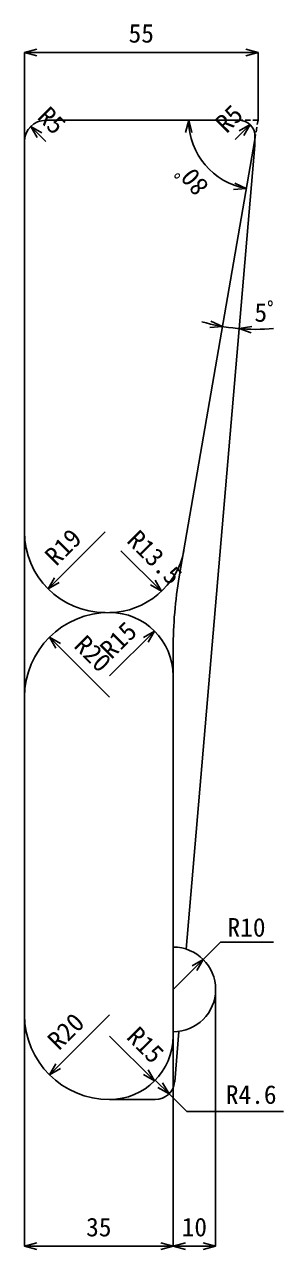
# Model space of a CAD drawing. Units: millimetres on the paper. Extents: x -1340 to 347, y -1042 to 475.
# Drawn here: x -1340.4 to -1279.4, y -136.9 to 152.3 of the extents above; entities that cross this region are included whole.
import ezdxf
from ezdxf.enums import TextEntityAlignment as Align

# ---------------------------------------------------------------- set-up
doc = ezdxf.new("R2010")
doc.units = ezdxf.units.MM
doc.linetypes.add('DASHED1', pattern=[1.8, 1.2, -0.6])
doc.layers.add('0-0_外形図', color=7, linetype='Continuous')
doc.layers.add('0-1_寸法線', color=4, linetype='Continuous')
doc.styles.add('ＭＳ ゴシック', font='')
doc.styles.get('ＭＳ ゴシック').set_extended_font_data('MS Gothic')

msp = doc.modelspace()

# ---------------------------------------------------------------- linework, layer by layer
at = {"layer": '0-0_外形図'}
for p, q in [((-1290.038, 129.664), (-1335.415, 129.664)), ((-1340.415, 32.464), (-1340.415, 124.664)), ((-1303.966, 21.883), (-1286.199, 125.107)), ((-1286.133, 125.869), (-1286.133, 123.744)), ((-1302.374, -66.01), (-1286.133, 123.744)), ((-1340.415, 32.464), (-1340.415, -6.536)), ((-1305.415, 4.921), (-1305.415, -86.536)), ((-1340.415, -6.536), (-1340.415, -81.536)), ((-1305.054, -97.329), (-1304.037, -85.441)), ((-1309.638, -101.536), (-1320.415, -101.536))]:
    msp.add_line(p, q, dxfattribs=at)
at = {"layer": '0-0_外形図', "linetype": 'DASHED1'}
for p, q in [((-1285.415, 129.664), (-1290.038, 129.664)), ((-1286.199, 125.107), (-1285.415, 129.664))]:
    msp.add_line(p, q, dxfattribs=at)
at = {"layer": '0-0_外形図'}
for centre, radius, start, end in [((-1335.415, 124.664), 5, 90, 180), ((-1321.415, 32.464), 19, 180, 270), ((-1205.415, 4.921), 100, 170.23411, 180), ((-1320.415, -6.536), 20, 90, 180), ((-1320.415, -1.536), 15, 0, 90), ((-1305.415, -75.536), 10, 270, 90), ((-1320.415, -81.536), 20, 180, 270), ((-1320.415, -86.536), 15, 270, 0), ((-1309.638, -96.936), 4.6, 270, 355.10796)]:
    msp.add_arc(centre, radius, start, end, dxfattribs=at)
for centre, major_axis, start_param, end_param in [((-1290.822, 125.107), (-3.824, -3.222), 2.5242181, 3.9269908), ((-1317.7, 28.044), (-12.236, -10.31), 0.7853982, 2.3561945)]:
    msp.add_ellipse(centre, major_axis=major_axis, ratio=0.842587, start_param=start_param, end_param=end_param, dxfattribs=at)
at = {"layer": '0-1_寸法線'}
for p, q in [((-1340.415, 145.688), (-1337.517, 146.464)), ((-1340.415, 145.688), (-1285.415, 145.688)), ((-1340.415, 145.688), (-1337.517, 144.911)), ((-1340.415, 145.688), (-1340.415, 124.664)), ((-1285.415, 145.688), (-1288.312, 146.464)), ((-1285.415, 145.688), (-1288.312, 144.911)), ((-1285.415, 145.688), (-1285.415, 129.664)), ((-1338.95, 128.199), (-1337.45, 125.601)), ((-1301.749, 129.664), (-1302.525, 126.766)), ((-1301.749, 129.664), (-1300.972, 126.766)), ((-1287.292, 128.638), (-1289.89, 127.138)), ((-1288.185, 113.566), (-1291.173, 113.292)), ((-1288.185, 113.566), (-1290.909, 114.823)), ((-1293.793, 80.983), (-1296.781, 80.709)), ((-1293.793, 80.983), (-1296.518, 82.239)), ((-1289.836, 80.474), (-1286.883, 81)), ((-1289.836, 80.474), (-1287.015, 79.453)), ((-1334.85, 19.029), (-1332.252, 20.529)), ((-1308.157, 18.501), (-1309.657, 21.099)), ((-1309.808, 9.07), (-1312.406, 7.57)), ((-1334.557, 7.606), (-1333.057, 5.008)), ((-1298.344, -68.465), (-1300.942, -69.965)), ((-1305.415, -136.164), (-1305.415, -75.536)), ((-1295.415, -136.164), (-1295.415, -75.536)), ((-1340.415, -136.164), (-1340.415, -81.536)), ((-1334.557, -95.679), (-1331.959, -94.179)), ((-1309.808, -97.143), (-1311.308, -94.545)), ((-1306.385, -100.189), (-1307.885, -97.591)), ((-1306.385, -100.189), (-1302.192, -104.382)), ((-1302.192, -104.382), (-1279.431, -104.382)), ((-1340.415, -136.164), (-1337.517, -135.387)), ((-1305.415, -136.164), (-1308.312, -135.387)), ((-1305.415, -136.164), (-1302.517, -135.387)), ((-1295.415, -136.164), (-1298.312, -135.387)), ((-1340.415, -136.164), (-1305.415, -136.164)), ((-1340.415, -136.164), (-1337.517, -136.94)), ((-1305.415, -136.164), (-1308.312, -136.94)), ((-1305.415, -136.164), (-1295.415, -136.164)), ((-1305.415, -136.164), (-1302.517, -136.94)), ((-1295.415, -136.164), (-1298.312, -136.94))]:
    msp.add_line(p, q, dxfattribs=at)
at = {"layer": '0-1_寸法線', "color": 3, "linetype": 'DASHED1'}
msp.add_line((-1305.415, -86.536), (-1305.415, -110.028), dxfattribs=at)
at = {"layer": '0-1_寸法線'}
for points in [[(-1335.415, 124.664), (-1338.95, 128.199), (-1336.352, 126.699)], [(-1290.822, 125.107), (-1287.292, 128.638), (-1288.792, 126.04)], [(-1321.415, 32.464), (-1334.85, 19.029), (-1333.35, 21.627)], [(-1317.7, 28.044), (-1308.157, 18.501), (-1310.755, 20.001)], [(-1320.415, -1.536), (-1309.808, 9.07), (-1311.308, 6.472)], [(-1320.415, -6.536), (-1334.557, 7.606), (-1331.959, 6.106)], [(-1298.344, -68.465), (-1294.282, -64.404), (-1281.77, -64.404)], [(-1305.415, -75.536), (-1298.344, -68.465), (-1299.844, -71.063)], [(-1320.415, -81.536), (-1334.557, -95.679), (-1333.057, -93.08)], [(-1320.415, -86.536), (-1309.808, -97.143), (-1312.406, -95.643)], [(-1309.638, -96.936), (-1306.385, -100.189), (-1308.983, -98.689)]]:
    msp.add_lwpolyline(points, dxfattribs=at)
for centre, radius, start, end in [((-1285.415, 129.664), 16.334, 180, 260.23411), ((-1285.835, 127.219), 46.916, 254.12791, 274.99986)]:
    msp.add_arc(centre, radius, start, end, dxfattribs=at)

# ---------------------------------------------------------------- texts
at = {"layer": '0-1_寸法線', "style": 'ＭＳ ゴシック'}
for s, p in [('55', (-1315.915, 146.688)), ('5ﾟ', (-1286.268, 80.775)), ('R10', (-1292.623, -64.404)), ('R4.6', (-1293.021, -103.879)), ('35', (-1325.915, -135.164)), ('10', (-1303.415, -135.164))]:
    msp.add_text(s, height=4.399, dxfattribs=at).set_placement(p, align=Align.BOTTOM_LEFT)
for s, rotation, p in [('R5', 45, (-1291.885, 125.458)), ('R5', 315, (-1338.597, 129.26)), ('80ﾟ', 130.117, (-1295.771, 115.053)), ('R19', 45, (-1332.021, 23.271)), ('R13.5', 315, (-1317.524, 29.283)), ('R15', 45, (-1319, 1.292)), ('R20', 315, (-1329.961, 4.424)), ('R20', 45, (-1331.375, -91.082)), ('R15', 315, (-1317.586, -87.951))]:
    msp.add_text(s, height=4.399, rotation=rotation, dxfattribs=at).set_placement(p, align=Align.BOTTOM_LEFT)

doc.saveas('drawing.dxf')
